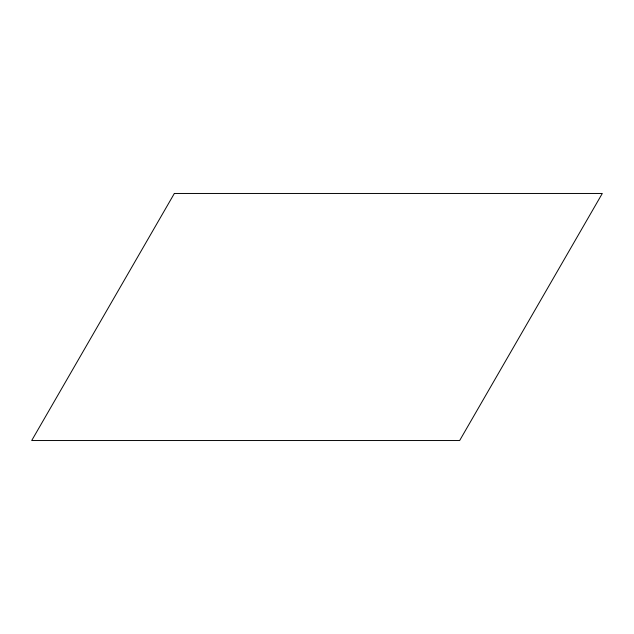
<?xml version="1.0" encoding="UTF-8"?>
<svg xmlns="http://www.w3.org/2000/svg" width="634" height="634" viewBox="0 0 634 634"><rect width="100%" height="100%" fill="white"/><g stroke="black" fill="none" stroke-linecap="round" stroke-linejoin="round"><path stroke-width="0.95" d="M174.35 193.465L31.7 440.535L459.65 440.535L602.3 193.465L174.35 193.465"/></g></svg>
